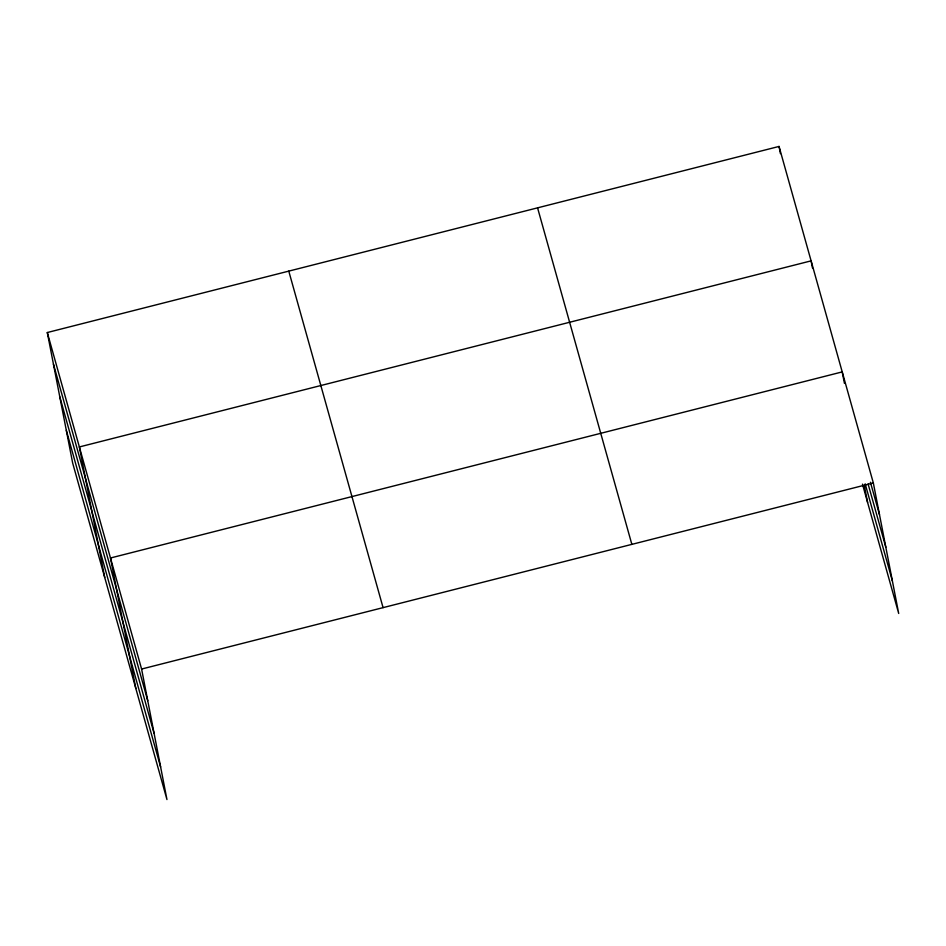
<?xml version="1.0" encoding="UTF-8"?>
<svg xmlns="http://www.w3.org/2000/svg" width="946" height="946" viewBox="0 0 946 946"><rect width="100%" height="100%" fill="white"/><g stroke="black" fill="none" stroke-linecap="round" stroke-linejoin="round"><path stroke-width="1.42" d="M47.3 332.531L141.593 669.047L166.957 799.559L72.665 463.043L47.3 332.531L779.043 146.441L873.335 482.957L898.7 613.469L862.468 484.139M141.593 669.047L873.335 482.957M870.415 482.247L879.473 514.577M868.097 483.962L885.823 547.214M865.176 483.844L892.362 580.832M537.565 207.848L631.857 544.376M288.778 271.124L383.071 607.639M53.449 364.151L147.742 700.667M59.787 396.788L154.08 733.304M66.326 430.406L160.619 766.934M844.447 383.402L842.212 371.908L110.481 557.998L135.846 688.511M864.277 485.393L867.588 502.421M812.496 268.037L811.1 260.86L79.358 446.95L104.722 577.462M779.043 146.441L780.438 153.619"/></g></svg>
